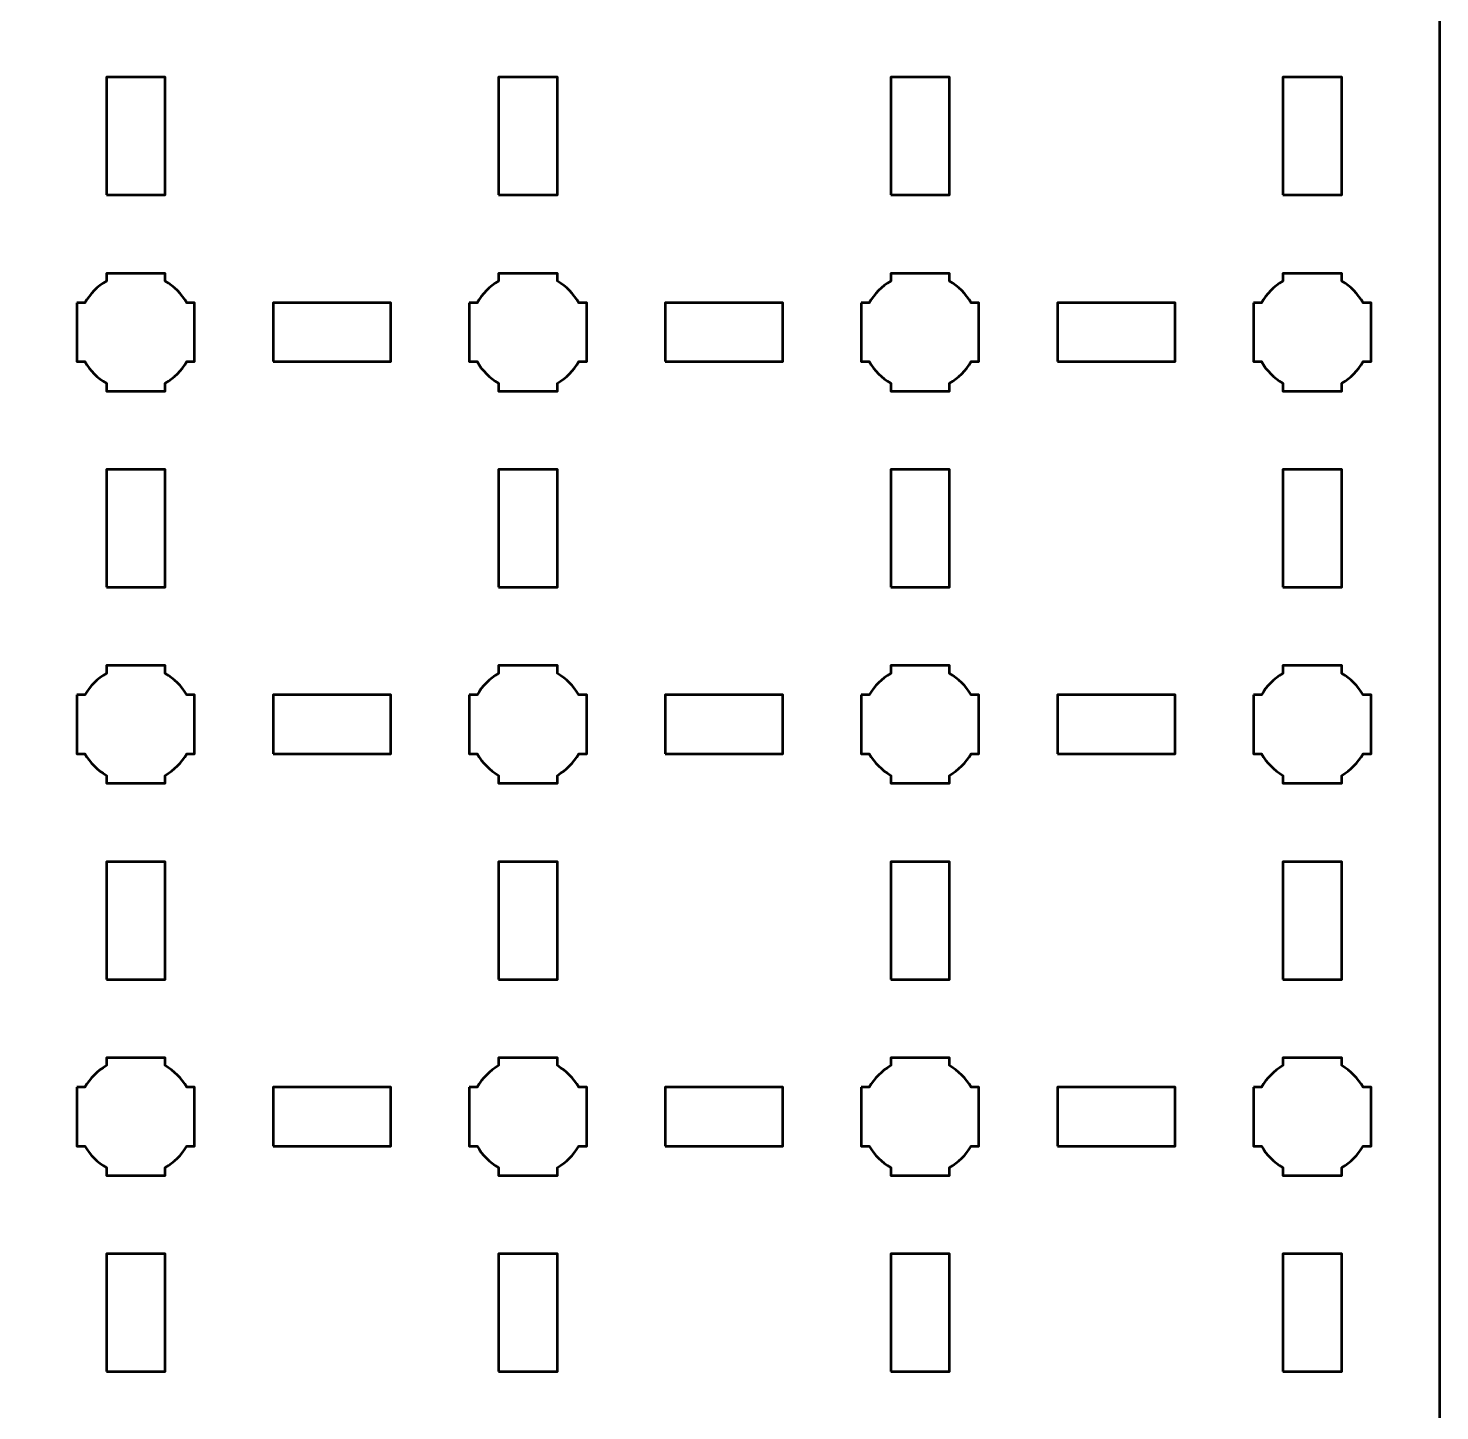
# Model space of a CAD drawing. Header units: centimetres. Extents: x -40.1 to 19.1, y -44.5 to 14.8.
# Drawn here: x 11.95 to 19.15, y -29.35 to -22.3 of the extents above; entities that cross this region are included whole.
import ezdxf

# ---------------------------------------------------------------- set-up
doc = ezdxf.new("R2010")
doc.units = ezdxf.units.CM
doc.header["$MEASUREMENT"] = 0
doc.layers.add('Layer 1', color=7, linetype='Continuous')

msp = doc.modelspace()

# ---------------------------------------------------------------- linework, layer by layer
at = {"layer": 'Layer 1', "lineweight": 53}
for points in [[(12.35, -23.15), (12.65, -23.15), (12.65, -22.55), (12.35, -22.55), (12.35, -23.15)], [(14.35, -23.15), (14.65, -23.15), (14.65, -22.55), (14.35, -22.55), (14.35, -23.15)], [(16.35, -23.15), (16.65, -23.15), (16.65, -22.55), (16.35, -22.55), (16.35, -23.15)], [(18.35, -23.15), (18.65, -23.15), (18.65, -22.55), (18.35, -22.55), (18.35, -23.15)], [(13.2, -24), (13.8, -24), (13.8, -23.7), (13.2, -23.7), (13.2, -24)], [(15.2, -24), (15.8, -24), (15.8, -23.7), (15.2, -23.7), (15.2, -24)], [(17.2, -24), (17.8, -24), (17.8, -23.7), (17.2, -23.7), (17.2, -24)], [(12.35, -25.15), (12.65, -25.15), (12.65, -24.55), (12.35, -24.55), (12.35, -25.15)], [(14.35, -25.15), (14.65, -25.15), (14.65, -24.55), (14.35, -24.55), (14.35, -25.15)], [(16.35, -25.15), (16.65, -25.15), (16.65, -24.55), (16.35, -24.55), (16.35, -25.15)], [(18.35, -25.15), (18.65, -25.15), (18.65, -24.55), (18.35, -24.55), (18.35, -25.15)], [(13.2, -26), (13.8, -26), (13.8, -25.7), (13.2, -25.7), (13.2, -26)], [(15.2, -26), (15.8, -26), (15.8, -25.7), (15.2, -25.7), (15.2, -26)], [(17.2, -26), (17.8, -26), (17.8, -25.7), (17.2, -25.7), (17.2, -26)], [(12.35, -27.15), (12.65, -27.15), (12.65, -26.55), (12.35, -26.55), (12.35, -27.15)], [(14.35, -27.15), (14.65, -27.15), (14.65, -26.55), (14.35, -26.55), (14.35, -27.15)], [(16.35, -27.15), (16.65, -27.15), (16.65, -26.55), (16.35, -26.55), (16.35, -27.15)], [(18.35, -27.15), (18.65, -27.15), (18.65, -26.55), (18.35, -26.55), (18.35, -27.15)], [(13.2, -28), (13.8, -28), (13.8, -27.7), (13.2, -27.7), (13.2, -28)], [(15.2, -28), (15.8, -28), (15.8, -27.7), (15.2, -27.7), (15.2, -28)], [(17.2, -28), (17.8, -28), (17.8, -27.7), (17.2, -27.7), (17.2, -28)], [(12.35, -29.15), (12.65, -29.15), (12.65, -28.55), (12.35, -28.55), (12.35, -29.15)], [(14.35, -29.15), (14.65, -29.15), (14.65, -28.55), (14.35, -28.55), (14.35, -29.15)], [(16.35, -29.15), (16.65, -29.15), (16.65, -28.55), (16.35, -28.55), (16.35, -29.15)], [(18.35, -29.15), (18.65, -29.15), (18.65, -28.55), (18.35, -28.55), (18.35, -29.15)]]:
    msp.add_lwpolyline(points, close=True, dxfattribs=at)
for points, knots in [([(-40.15, -44), (-40.15, -44), (-40.15, 14.3), (-40.15, 14.3), (-40.15, 14.3), (-40.15, 14.57609), (-39.92609, 14.8), (-39.65, 14.8), (-39.65, 14.8), (-39.65, 14.8), (18.65, 14.8), (18.65, 14.8), (18.65, 14.8), (18.92609, 14.8), (19.15, 14.57609), (19.15, 14.3), (19.15, 14.3), (19.15, 14.3), (19.15, -44), (19.15, -44), (19.15, -44), (19.15, -44.27609), (18.92609, -44.5), (18.65, -44.5), (18.65, -44.5), (18.65, -44.5), (-39.65, -44.5), (-39.65, -44.5), (-39.65, -44.5), (-39.92609, -44.5), (-40.15, -44.27609), (-40.15, -44)], [0, 0, 0, 0, 0.125, 0.125, 0.125, 0.125, 0.25, 0.25, 0.25, 0.25, 0.375, 0.375, 0.375, 0.375, 0.5, 0.5, 0.5, 0.5, 0.625, 0.625, 0.625, 0.625, 0.75, 0.75, 0.75, 0.75, 0.875, 0.875, 0.875, 0.875, 1, 1, 1, 1]), ([(12.2, -23.7), (12.2, -23.7), (12.24015, -23.7), (12.24015, -23.7), (12.24015, -23.7), (12.2665, -23.65447), (12.30447, -23.6165), (12.35, -23.59015), (12.35, -23.59015), (12.35, -23.59015), (12.35, -23.55), (12.35, -23.55), (12.35, -23.55), (12.35, -23.55), (12.5, -23.55), (12.5, -23.55), (12.5, -23.55), (12.5, -23.55), (12.65, -23.55), (12.65, -23.55), (12.65, -23.55), (12.65, -23.55), (12.65, -23.59015), (12.65, -23.59015), (12.65, -23.59015), (12.69553, -23.6165), (12.7335, -23.65447), (12.75985, -23.7), (12.75985, -23.7), (12.75985, -23.7), (12.8, -23.7), (12.8, -23.7), (12.8, -23.7), (12.8, -23.7), (12.8, -23.85), (12.8, -23.85), (12.8, -23.85), (12.8, -23.85), (12.8, -24), (12.8, -24), (12.8, -24), (12.8, -24), (12.75985, -24), (12.75985, -24), (12.75985, -24), (12.7335, -24.04553), (12.69553, -24.0835), (12.65, -24.10985), (12.65, -24.10985), (12.65, -24.10985), (12.65, -24.15), (12.65, -24.15), (12.65, -24.15), (12.65, -24.15), (12.5, -24.15), (12.5, -24.15), (12.5, -24.15), (12.5, -24.15), (12.35, -24.15), (12.35, -24.15), (12.35, -24.15), (12.35, -24.15), (12.35, -24.10985), (12.35, -24.10985), (12.35, -24.10985), (12.30447, -24.0835), (12.2665, -24.04553), (12.24015, -24), (12.24015, -24), (12.24015, -24), (12.2, -24), (12.2, -24), (12.2, -24), (12.2, -24), (12.2, -23.85), (12.2, -23.85), (12.2, -23.85), (12.2, -23.85), (12.2, -23.7), (12.2, -23.7)], [0, 0, 0, 0, 0.05, 0.05, 0.05, 0.05, 0.1, 0.1, 0.1, 0.1, 0.15, 0.15, 0.15, 0.15, 0.2, 0.2, 0.2, 0.2, 0.25, 0.25, 0.25, 0.25, 0.3, 0.3, 0.3, 0.3, 0.35, 0.35, 0.35, 0.35, 0.4, 0.4, 0.4, 0.4, 0.45, 0.45, 0.45, 0.45, 0.5, 0.5, 0.5, 0.5, 0.55, 0.55, 0.55, 0.55, 0.6, 0.6, 0.6, 0.6, 0.65, 0.65, 0.65, 0.65, 0.7, 0.7, 0.7, 0.7, 0.75, 0.75, 0.75, 0.75, 0.8, 0.8, 0.8, 0.8, 0.85, 0.85, 0.85, 0.85, 0.9, 0.9, 0.9, 0.9, 0.95, 0.95, 0.95, 0.95, 1, 1, 1, 1]), ([(14.2, -23.7), (14.2, -23.7), (14.24015, -23.7), (14.24015, -23.7), (14.24015, -23.7), (14.2665, -23.65447), (14.30447, -23.6165), (14.35, -23.59015), (14.35, -23.59015), (14.35, -23.59015), (14.35, -23.55), (14.35, -23.55), (14.35, -23.55), (14.35, -23.55), (14.5, -23.55), (14.5, -23.55), (14.5, -23.55), (14.5, -23.55), (14.65, -23.55), (14.65, -23.55), (14.65, -23.55), (14.65, -23.55), (14.65, -23.59015), (14.65, -23.59015), (14.65, -23.59015), (14.69553, -23.6165), (14.7335, -23.65447), (14.75985, -23.7), (14.75985, -23.7), (14.75985, -23.7), (14.8, -23.7), (14.8, -23.7), (14.8, -23.7), (14.8, -23.7), (14.8, -23.85), (14.8, -23.85), (14.8, -23.85), (14.8, -23.85), (14.8, -24), (14.8, -24), (14.8, -24), (14.8, -24), (14.75985, -24), (14.75985, -24), (14.75985, -24), (14.7335, -24.04553), (14.69553, -24.0835), (14.65, -24.10985), (14.65, -24.10985), (14.65, -24.10985), (14.65, -24.15), (14.65, -24.15), (14.65, -24.15), (14.65, -24.15), (14.5, -24.15), (14.5, -24.15), (14.5, -24.15), (14.5, -24.15), (14.35, -24.15), (14.35, -24.15), (14.35, -24.15), (14.35, -24.15), (14.35, -24.10985), (14.35, -24.10985), (14.35, -24.10985), (14.30447, -24.0835), (14.2665, -24.04553), (14.24015, -24), (14.24015, -24), (14.24015, -24), (14.2, -24), (14.2, -24), (14.2, -24), (14.2, -24), (14.2, -23.85), (14.2, -23.85), (14.2, -23.85), (14.2, -23.85), (14.2, -23.7), (14.2, -23.7)], [0, 0, 0, 0, 0.05, 0.05, 0.05, 0.05, 0.1, 0.1, 0.1, 0.1, 0.15, 0.15, 0.15, 0.15, 0.2, 0.2, 0.2, 0.2, 0.25, 0.25, 0.25, 0.25, 0.3, 0.3, 0.3, 0.3, 0.35, 0.35, 0.35, 0.35, 0.4, 0.4, 0.4, 0.4, 0.45, 0.45, 0.45, 0.45, 0.5, 0.5, 0.5, 0.5, 0.55, 0.55, 0.55, 0.55, 0.6, 0.6, 0.6, 0.6, 0.65, 0.65, 0.65, 0.65, 0.7, 0.7, 0.7, 0.7, 0.75, 0.75, 0.75, 0.75, 0.8, 0.8, 0.8, 0.8, 0.85, 0.85, 0.85, 0.85, 0.9, 0.9, 0.9, 0.9, 0.95, 0.95, 0.95, 0.95, 1, 1, 1, 1]), ([(16.2, -23.7), (16.2, -23.7), (16.24015, -23.7), (16.24015, -23.7), (16.24015, -23.7), (16.2665, -23.65447), (16.30447, -23.6165), (16.35, -23.59015), (16.35, -23.59015), (16.35, -23.59015), (16.35, -23.55), (16.35, -23.55), (16.35, -23.55), (16.35, -23.55), (16.5, -23.55), (16.5, -23.55), (16.5, -23.55), (16.5, -23.55), (16.65, -23.55), (16.65, -23.55), (16.65, -23.55), (16.65, -23.55), (16.65, -23.59015), (16.65, -23.59015), (16.65, -23.59015), (16.69553, -23.6165), (16.7335, -23.65447), (16.75985, -23.7), (16.75985, -23.7), (16.75985, -23.7), (16.8, -23.7), (16.8, -23.7), (16.8, -23.7), (16.8, -23.7), (16.8, -23.85), (16.8, -23.85), (16.8, -23.85), (16.8, -23.85), (16.8, -24), (16.8, -24), (16.8, -24), (16.8, -24), (16.75985, -24), (16.75985, -24), (16.75985, -24), (16.7335, -24.04553), (16.69553, -24.0835), (16.65, -24.10985), (16.65, -24.10985), (16.65, -24.10985), (16.65, -24.15), (16.65, -24.15), (16.65, -24.15), (16.65, -24.15), (16.5, -24.15), (16.5, -24.15), (16.5, -24.15), (16.5, -24.15), (16.35, -24.15), (16.35, -24.15), (16.35, -24.15), (16.35, -24.15), (16.35, -24.10985), (16.35, -24.10985), (16.35, -24.10985), (16.30447, -24.0835), (16.2665, -24.04553), (16.24015, -24), (16.24015, -24), (16.24015, -24), (16.2, -24), (16.2, -24), (16.2, -24), (16.2, -24), (16.2, -23.85), (16.2, -23.85), (16.2, -23.85), (16.2, -23.85), (16.2, -23.7), (16.2, -23.7)], [0, 0, 0, 0, 0.05, 0.05, 0.05, 0.05, 0.1, 0.1, 0.1, 0.1, 0.15, 0.15, 0.15, 0.15, 0.2, 0.2, 0.2, 0.2, 0.25, 0.25, 0.25, 0.25, 0.3, 0.3, 0.3, 0.3, 0.35, 0.35, 0.35, 0.35, 0.4, 0.4, 0.4, 0.4, 0.45, 0.45, 0.45, 0.45, 0.5, 0.5, 0.5, 0.5, 0.55, 0.55, 0.55, 0.55, 0.6, 0.6, 0.6, 0.6, 0.65, 0.65, 0.65, 0.65, 0.7, 0.7, 0.7, 0.7, 0.75, 0.75, 0.75, 0.75, 0.8, 0.8, 0.8, 0.8, 0.85, 0.85, 0.85, 0.85, 0.9, 0.9, 0.9, 0.9, 0.95, 0.95, 0.95, 0.95, 1, 1, 1, 1]), ([(18.2, -23.7), (18.2, -23.7), (18.24015, -23.7), (18.24015, -23.7), (18.24015, -23.7), (18.2665, -23.65447), (18.30447, -23.6165), (18.35, -23.59015), (18.35, -23.59015), (18.35, -23.59015), (18.35, -23.55), (18.35, -23.55), (18.35, -23.55), (18.35, -23.55), (18.5, -23.55), (18.5, -23.55), (18.5, -23.55), (18.5, -23.55), (18.65, -23.55), (18.65, -23.55), (18.65, -23.55), (18.65, -23.55), (18.65, -23.59015), (18.65, -23.59015), (18.65, -23.59015), (18.69553, -23.6165), (18.7335, -23.65447), (18.75985, -23.7), (18.75985, -23.7), (18.75985, -23.7), (18.8, -23.7), (18.8, -23.7), (18.8, -23.7), (18.8, -23.7), (18.8, -23.85), (18.8, -23.85), (18.8, -23.85), (18.8, -23.85), (18.8, -24), (18.8, -24), (18.8, -24), (18.8, -24), (18.75985, -24), (18.75985, -24), (18.75985, -24), (18.7335, -24.04553), (18.69553, -24.0835), (18.65, -24.10985), (18.65, -24.10985), (18.65, -24.10985), (18.65, -24.15), (18.65, -24.15), (18.65, -24.15), (18.65, -24.15), (18.5, -24.15), (18.5, -24.15), (18.5, -24.15), (18.5, -24.15), (18.35, -24.15), (18.35, -24.15), (18.35, -24.15), (18.35, -24.15), (18.35, -24.10985), (18.35, -24.10985), (18.35, -24.10985), (18.30447, -24.0835), (18.2665, -24.04553), (18.24015, -24), (18.24015, -24), (18.24015, -24), (18.2, -24), (18.2, -24), (18.2, -24), (18.2, -24), (18.2, -23.85), (18.2, -23.85), (18.2, -23.85), (18.2, -23.85), (18.2, -23.7), (18.2, -23.7)], [0, 0, 0, 0, 0.05, 0.05, 0.05, 0.05, 0.1, 0.1, 0.1, 0.1, 0.15, 0.15, 0.15, 0.15, 0.2, 0.2, 0.2, 0.2, 0.25, 0.25, 0.25, 0.25, 0.3, 0.3, 0.3, 0.3, 0.35, 0.35, 0.35, 0.35, 0.4, 0.4, 0.4, 0.4, 0.45, 0.45, 0.45, 0.45, 0.5, 0.5, 0.5, 0.5, 0.55, 0.55, 0.55, 0.55, 0.6, 0.6, 0.6, 0.6, 0.65, 0.65, 0.65, 0.65, 0.7, 0.7, 0.7, 0.7, 0.75, 0.75, 0.75, 0.75, 0.8, 0.8, 0.8, 0.8, 0.85, 0.85, 0.85, 0.85, 0.9, 0.9, 0.9, 0.9, 0.95, 0.95, 0.95, 0.95, 1, 1, 1, 1]), ([(12.2, -25.7), (12.2, -25.7), (12.24015, -25.7), (12.24015, -25.7), (12.24015, -25.7), (12.2665, -25.65447), (12.30447, -25.6165), (12.35, -25.59015), (12.35, -25.59015), (12.35, -25.59015), (12.35, -25.55), (12.35, -25.55), (12.35, -25.55), (12.35, -25.55), (12.5, -25.55), (12.5, -25.55), (12.5, -25.55), (12.5, -25.55), (12.65, -25.55), (12.65, -25.55), (12.65, -25.55), (12.65, -25.55), (12.65, -25.59015), (12.65, -25.59015), (12.65, -25.59015), (12.69553, -25.6165), (12.7335, -25.65447), (12.75985, -25.7), (12.75985, -25.7), (12.75985, -25.7), (12.8, -25.7), (12.8, -25.7), (12.8, -25.7), (12.8, -25.7), (12.8, -25.85), (12.8, -25.85), (12.8, -25.85), (12.8, -25.85), (12.8, -26), (12.8, -26), (12.8, -26), (12.8, -26), (12.75985, -26), (12.75985, -26), (12.75985, -26), (12.7335, -26.04553), (12.69553, -26.0835), (12.65, -26.10985), (12.65, -26.10985), (12.65, -26.10985), (12.65, -26.15), (12.65, -26.15), (12.65, -26.15), (12.65, -26.15), (12.5, -26.15), (12.5, -26.15), (12.5, -26.15), (12.5, -26.15), (12.35, -26.15), (12.35, -26.15), (12.35, -26.15), (12.35, -26.15), (12.35, -26.10985), (12.35, -26.10985), (12.35, -26.10985), (12.30447, -26.0835), (12.2665, -26.04553), (12.24015, -26), (12.24015, -26), (12.24015, -26), (12.2, -26), (12.2, -26), (12.2, -26), (12.2, -26), (12.2, -25.85), (12.2, -25.85), (12.2, -25.85), (12.2, -25.85), (12.2, -25.7), (12.2, -25.7)], [0, 0, 0, 0, 0.05, 0.05, 0.05, 0.05, 0.1, 0.1, 0.1, 0.1, 0.15, 0.15, 0.15, 0.15, 0.2, 0.2, 0.2, 0.2, 0.25, 0.25, 0.25, 0.25, 0.3, 0.3, 0.3, 0.3, 0.35, 0.35, 0.35, 0.35, 0.4, 0.4, 0.4, 0.4, 0.45, 0.45, 0.45, 0.45, 0.5, 0.5, 0.5, 0.5, 0.55, 0.55, 0.55, 0.55, 0.6, 0.6, 0.6, 0.6, 0.65, 0.65, 0.65, 0.65, 0.7, 0.7, 0.7, 0.7, 0.75, 0.75, 0.75, 0.75, 0.8, 0.8, 0.8, 0.8, 0.85, 0.85, 0.85, 0.85, 0.9, 0.9, 0.9, 0.9, 0.95, 0.95, 0.95, 0.95, 1, 1, 1, 1]), ([(14.2, -25.7), (14.2, -25.7), (14.24015, -25.7), (14.24015, -25.7), (14.24015, -25.7), (14.2665, -25.65447), (14.30447, -25.6165), (14.35, -25.59015), (14.35, -25.59015), (14.35, -25.59015), (14.35, -25.55), (14.35, -25.55), (14.35, -25.55), (14.35, -25.55), (14.5, -25.55), (14.5, -25.55), (14.5, -25.55), (14.5, -25.55), (14.65, -25.55), (14.65, -25.55), (14.65, -25.55), (14.65, -25.55), (14.65, -25.59015), (14.65, -25.59015), (14.65, -25.59015), (14.69553, -25.6165), (14.7335, -25.65447), (14.75985, -25.7), (14.75985, -25.7), (14.75985, -25.7), (14.8, -25.7), (14.8, -25.7), (14.8, -25.7), (14.8, -25.7), (14.8, -25.85), (14.8, -25.85), (14.8, -25.85), (14.8, -25.85), (14.8, -26), (14.8, -26), (14.8, -26), (14.8, -26), (14.75985, -26), (14.75985, -26), (14.75985, -26), (14.7335, -26.04553), (14.69553, -26.0835), (14.65, -26.10985), (14.65, -26.10985), (14.65, -26.10985), (14.65, -26.15), (14.65, -26.15), (14.65, -26.15), (14.65, -26.15), (14.5, -26.15), (14.5, -26.15), (14.5, -26.15), (14.5, -26.15), (14.35, -26.15), (14.35, -26.15), (14.35, -26.15), (14.35, -26.15), (14.35, -26.10985), (14.35, -26.10985), (14.35, -26.10985), (14.30447, -26.0835), (14.2665, -26.04553), (14.24015, -26), (14.24015, -26), (14.24015, -26), (14.2, -26), (14.2, -26), (14.2, -26), (14.2, -26), (14.2, -25.85), (14.2, -25.85), (14.2, -25.85), (14.2, -25.85), (14.2, -25.7), (14.2, -25.7)], [0, 0, 0, 0, 0.05, 0.05, 0.05, 0.05, 0.1, 0.1, 0.1, 0.1, 0.15, 0.15, 0.15, 0.15, 0.2, 0.2, 0.2, 0.2, 0.25, 0.25, 0.25, 0.25, 0.3, 0.3, 0.3, 0.3, 0.35, 0.35, 0.35, 0.35, 0.4, 0.4, 0.4, 0.4, 0.45, 0.45, 0.45, 0.45, 0.5, 0.5, 0.5, 0.5, 0.55, 0.55, 0.55, 0.55, 0.6, 0.6, 0.6, 0.6, 0.65, 0.65, 0.65, 0.65, 0.7, 0.7, 0.7, 0.7, 0.75, 0.75, 0.75, 0.75, 0.8, 0.8, 0.8, 0.8, 0.85, 0.85, 0.85, 0.85, 0.9, 0.9, 0.9, 0.9, 0.95, 0.95, 0.95, 0.95, 1, 1, 1, 1]), ([(16.2, -25.7), (16.2, -25.7), (16.24015, -25.7), (16.24015, -25.7), (16.24015, -25.7), (16.2665, -25.65447), (16.30447, -25.6165), (16.35, -25.59015), (16.35, -25.59015), (16.35, -25.59015), (16.35, -25.55), (16.35, -25.55), (16.35, -25.55), (16.35, -25.55), (16.5, -25.55), (16.5, -25.55), (16.5, -25.55), (16.5, -25.55), (16.65, -25.55), (16.65, -25.55), (16.65, -25.55), (16.65, -25.55), (16.65, -25.59015), (16.65, -25.59015), (16.65, -25.59015), (16.69553, -25.6165), (16.7335, -25.65447), (16.75985, -25.7), (16.75985, -25.7), (16.75985, -25.7), (16.8, -25.7), (16.8, -25.7), (16.8, -25.7), (16.8, -25.7), (16.8, -25.85), (16.8, -25.85), (16.8, -25.85), (16.8, -25.85), (16.8, -26), (16.8, -26), (16.8, -26), (16.8, -26), (16.75985, -26), (16.75985, -26), (16.75985, -26), (16.7335, -26.04553), (16.69553, -26.0835), (16.65, -26.10985), (16.65, -26.10985), (16.65, -26.10985), (16.65, -26.15), (16.65, -26.15), (16.65, -26.15), (16.65, -26.15), (16.5, -26.15), (16.5, -26.15), (16.5, -26.15), (16.5, -26.15), (16.35, -26.15), (16.35, -26.15), (16.35, -26.15), (16.35, -26.15), (16.35, -26.10985), (16.35, -26.10985), (16.35, -26.10985), (16.30447, -26.0835), (16.2665, -26.04553), (16.24015, -26), (16.24015, -26), (16.24015, -26), (16.2, -26), (16.2, -26), (16.2, -26), (16.2, -26), (16.2, -25.85), (16.2, -25.85), (16.2, -25.85), (16.2, -25.85), (16.2, -25.7), (16.2, -25.7)], [0, 0, 0, 0, 0.05, 0.05, 0.05, 0.05, 0.1, 0.1, 0.1, 0.1, 0.15, 0.15, 0.15, 0.15, 0.2, 0.2, 0.2, 0.2, 0.25, 0.25, 0.25, 0.25, 0.3, 0.3, 0.3, 0.3, 0.35, 0.35, 0.35, 0.35, 0.4, 0.4, 0.4, 0.4, 0.45, 0.45, 0.45, 0.45, 0.5, 0.5, 0.5, 0.5, 0.55, 0.55, 0.55, 0.55, 0.6, 0.6, 0.6, 0.6, 0.65, 0.65, 0.65, 0.65, 0.7, 0.7, 0.7, 0.7, 0.75, 0.75, 0.75, 0.75, 0.8, 0.8, 0.8, 0.8, 0.85, 0.85, 0.85, 0.85, 0.9, 0.9, 0.9, 0.9, 0.95, 0.95, 0.95, 0.95, 1, 1, 1, 1]), ([(18.2, -25.7), (18.2, -25.7), (18.24015, -25.7), (18.24015, -25.7), (18.24015, -25.7), (18.2665, -25.65447), (18.30447, -25.6165), (18.35, -25.59015), (18.35, -25.59015), (18.35, -25.59015), (18.35, -25.55), (18.35, -25.55), (18.35, -25.55), (18.35, -25.55), (18.5, -25.55), (18.5, -25.55), (18.5, -25.55), (18.5, -25.55), (18.65, -25.55), (18.65, -25.55), (18.65, -25.55), (18.65, -25.55), (18.65, -25.59015), (18.65, -25.59015), (18.65, -25.59015), (18.69553, -25.6165), (18.7335, -25.65447), (18.75985, -25.7), (18.75985, -25.7), (18.75985, -25.7), (18.8, -25.7), (18.8, -25.7), (18.8, -25.7), (18.8, -25.7), (18.8, -25.85), (18.8, -25.85), (18.8, -25.85), (18.8, -25.85), (18.8, -26), (18.8, -26), (18.8, -26), (18.8, -26), (18.75985, -26), (18.75985, -26), (18.75985, -26), (18.7335, -26.04553), (18.69553, -26.0835), (18.65, -26.10985), (18.65, -26.10985), (18.65, -26.10985), (18.65, -26.15), (18.65, -26.15), (18.65, -26.15), (18.65, -26.15), (18.5, -26.15), (18.5, -26.15), (18.5, -26.15), (18.5, -26.15), (18.35, -26.15), (18.35, -26.15), (18.35, -26.15), (18.35, -26.15), (18.35, -26.10985), (18.35, -26.10985), (18.35, -26.10985), (18.30447, -26.0835), (18.2665, -26.04553), (18.24015, -26), (18.24015, -26), (18.24015, -26), (18.2, -26), (18.2, -26), (18.2, -26), (18.2, -26), (18.2, -25.85), (18.2, -25.85), (18.2, -25.85), (18.2, -25.85), (18.2, -25.7), (18.2, -25.7)], [0, 0, 0, 0, 0.05, 0.05, 0.05, 0.05, 0.1, 0.1, 0.1, 0.1, 0.15, 0.15, 0.15, 0.15, 0.2, 0.2, 0.2, 0.2, 0.25, 0.25, 0.25, 0.25, 0.3, 0.3, 0.3, 0.3, 0.35, 0.35, 0.35, 0.35, 0.4, 0.4, 0.4, 0.4, 0.45, 0.45, 0.45, 0.45, 0.5, 0.5, 0.5, 0.5, 0.55, 0.55, 0.55, 0.55, 0.6, 0.6, 0.6, 0.6, 0.65, 0.65, 0.65, 0.65, 0.7, 0.7, 0.7, 0.7, 0.75, 0.75, 0.75, 0.75, 0.8, 0.8, 0.8, 0.8, 0.85, 0.85, 0.85, 0.85, 0.9, 0.9, 0.9, 0.9, 0.95, 0.95, 0.95, 0.95, 1, 1, 1, 1]), ([(12.2, -27.7), (12.2, -27.7), (12.24015, -27.7), (12.24015, -27.7), (12.24015, -27.7), (12.2665, -27.65447), (12.30447, -27.6165), (12.35, -27.59015), (12.35, -27.59015), (12.35, -27.59015), (12.35, -27.55), (12.35, -27.55), (12.35, -27.55), (12.35, -27.55), (12.5, -27.55), (12.5, -27.55), (12.5, -27.55), (12.5, -27.55), (12.65, -27.55), (12.65, -27.55), (12.65, -27.55), (12.65, -27.55), (12.65, -27.59015), (12.65, -27.59015), (12.65, -27.59015), (12.69553, -27.6165), (12.7335, -27.65447), (12.75985, -27.7), (12.75985, -27.7), (12.75985, -27.7), (12.8, -27.7), (12.8, -27.7), (12.8, -27.7), (12.8, -27.7), (12.8, -27.85), (12.8, -27.85), (12.8, -27.85), (12.8, -27.85), (12.8, -28), (12.8, -28), (12.8, -28), (12.8, -28), (12.75985, -28), (12.75985, -28), (12.75985, -28), (12.7335, -28.04553), (12.69553, -28.0835), (12.65, -28.10985), (12.65, -28.10985), (12.65, -28.10985), (12.65, -28.15), (12.65, -28.15), (12.65, -28.15), (12.65, -28.15), (12.5, -28.15), (12.5, -28.15), (12.5, -28.15), (12.5, -28.15), (12.35, -28.15), (12.35, -28.15), (12.35, -28.15), (12.35, -28.15), (12.35, -28.10985), (12.35, -28.10985), (12.35, -28.10985), (12.30447, -28.0835), (12.2665, -28.04553), (12.24015, -28), (12.24015, -28), (12.24015, -28), (12.2, -28), (12.2, -28), (12.2, -28), (12.2, -28), (12.2, -27.85), (12.2, -27.85), (12.2, -27.85), (12.2, -27.85), (12.2, -27.7), (12.2, -27.7)], [0, 0, 0, 0, 0.05, 0.05, 0.05, 0.05, 0.1, 0.1, 0.1, 0.1, 0.15, 0.15, 0.15, 0.15, 0.2, 0.2, 0.2, 0.2, 0.25, 0.25, 0.25, 0.25, 0.3, 0.3, 0.3, 0.3, 0.35, 0.35, 0.35, 0.35, 0.4, 0.4, 0.4, 0.4, 0.45, 0.45, 0.45, 0.45, 0.5, 0.5, 0.5, 0.5, 0.55, 0.55, 0.55, 0.55, 0.6, 0.6, 0.6, 0.6, 0.65, 0.65, 0.65, 0.65, 0.7, 0.7, 0.7, 0.7, 0.75, 0.75, 0.75, 0.75, 0.8, 0.8, 0.8, 0.8, 0.85, 0.85, 0.85, 0.85, 0.9, 0.9, 0.9, 0.9, 0.95, 0.95, 0.95, 0.95, 1, 1, 1, 1]), ([(14.2, -27.7), (14.2, -27.7), (14.24015, -27.7), (14.24015, -27.7), (14.24015, -27.7), (14.2665, -27.65447), (14.30447, -27.6165), (14.35, -27.59015), (14.35, -27.59015), (14.35, -27.59015), (14.35, -27.55), (14.35, -27.55), (14.35, -27.55), (14.35, -27.55), (14.5, -27.55), (14.5, -27.55), (14.5, -27.55), (14.5, -27.55), (14.65, -27.55), (14.65, -27.55), (14.65, -27.55), (14.65, -27.55), (14.65, -27.59015), (14.65, -27.59015), (14.65, -27.59015), (14.69553, -27.6165), (14.7335, -27.65447), (14.75985, -27.7), (14.75985, -27.7), (14.75985, -27.7), (14.8, -27.7), (14.8, -27.7), (14.8, -27.7), (14.8, -27.7), (14.8, -27.85), (14.8, -27.85), (14.8, -27.85), (14.8, -27.85), (14.8, -28), (14.8, -28), (14.8, -28), (14.8, -28), (14.75985, -28), (14.75985, -28), (14.75985, -28), (14.7335, -28.04553), (14.69553, -28.0835), (14.65, -28.10985), (14.65, -28.10985), (14.65, -28.10985), (14.65, -28.15), (14.65, -28.15), (14.65, -28.15), (14.65, -28.15), (14.5, -28.15), (14.5, -28.15), (14.5, -28.15), (14.5, -28.15), (14.35, -28.15), (14.35, -28.15), (14.35, -28.15), (14.35, -28.15), (14.35, -28.10985), (14.35, -28.10985), (14.35, -28.10985), (14.30447, -28.0835), (14.2665, -28.04553), (14.24015, -28), (14.24015, -28), (14.24015, -28), (14.2, -28), (14.2, -28), (14.2, -28), (14.2, -28), (14.2, -27.85), (14.2, -27.85), (14.2, -27.85), (14.2, -27.85), (14.2, -27.7), (14.2, -27.7)], [0, 0, 0, 0, 0.05, 0.05, 0.05, 0.05, 0.1, 0.1, 0.1, 0.1, 0.15, 0.15, 0.15, 0.15, 0.2, 0.2, 0.2, 0.2, 0.25, 0.25, 0.25, 0.25, 0.3, 0.3, 0.3, 0.3, 0.35, 0.35, 0.35, 0.35, 0.4, 0.4, 0.4, 0.4, 0.45, 0.45, 0.45, 0.45, 0.5, 0.5, 0.5, 0.5, 0.55, 0.55, 0.55, 0.55, 0.6, 0.6, 0.6, 0.6, 0.65, 0.65, 0.65, 0.65, 0.7, 0.7, 0.7, 0.7, 0.75, 0.75, 0.75, 0.75, 0.8, 0.8, 0.8, 0.8, 0.85, 0.85, 0.85, 0.85, 0.9, 0.9, 0.9, 0.9, 0.95, 0.95, 0.95, 0.95, 1, 1, 1, 1]), ([(16.2, -27.7), (16.2, -27.7), (16.24015, -27.7), (16.24015, -27.7), (16.24015, -27.7), (16.2665, -27.65447), (16.30447, -27.6165), (16.35, -27.59015), (16.35, -27.59015), (16.35, -27.59015), (16.35, -27.55), (16.35, -27.55), (16.35, -27.55), (16.35, -27.55), (16.5, -27.55), (16.5, -27.55), (16.5, -27.55), (16.5, -27.55), (16.65, -27.55), (16.65, -27.55), (16.65, -27.55), (16.65, -27.55), (16.65, -27.59015), (16.65, -27.59015), (16.65, -27.59015), (16.69553, -27.6165), (16.7335, -27.65447), (16.75985, -27.7), (16.75985, -27.7), (16.75985, -27.7), (16.8, -27.7), (16.8, -27.7), (16.8, -27.7), (16.8, -27.7), (16.8, -27.85), (16.8, -27.85), (16.8, -27.85), (16.8, -27.85), (16.8, -28), (16.8, -28), (16.8, -28), (16.8, -28), (16.75985, -28), (16.75985, -28), (16.75985, -28), (16.7335, -28.04553), (16.69553, -28.0835), (16.65, -28.10985), (16.65, -28.10985), (16.65, -28.10985), (16.65, -28.15), (16.65, -28.15), (16.65, -28.15), (16.65, -28.15), (16.5, -28.15), (16.5, -28.15), (16.5, -28.15), (16.5, -28.15), (16.35, -28.15), (16.35, -28.15), (16.35, -28.15), (16.35, -28.15), (16.35, -28.10985), (16.35, -28.10985), (16.35, -28.10985), (16.30447, -28.0835), (16.2665, -28.04553), (16.24015, -28), (16.24015, -28), (16.24015, -28), (16.2, -28), (16.2, -28), (16.2, -28), (16.2, -28), (16.2, -27.85), (16.2, -27.85), (16.2, -27.85), (16.2, -27.85), (16.2, -27.7), (16.2, -27.7)], [0, 0, 0, 0, 0.05, 0.05, 0.05, 0.05, 0.1, 0.1, 0.1, 0.1, 0.15, 0.15, 0.15, 0.15, 0.2, 0.2, 0.2, 0.2, 0.25, 0.25, 0.25, 0.25, 0.3, 0.3, 0.3, 0.3, 0.35, 0.35, 0.35, 0.35, 0.4, 0.4, 0.4, 0.4, 0.45, 0.45, 0.45, 0.45, 0.5, 0.5, 0.5, 0.5, 0.55, 0.55, 0.55, 0.55, 0.6, 0.6, 0.6, 0.6, 0.65, 0.65, 0.65, 0.65, 0.7, 0.7, 0.7, 0.7, 0.75, 0.75, 0.75, 0.75, 0.8, 0.8, 0.8, 0.8, 0.85, 0.85, 0.85, 0.85, 0.9, 0.9, 0.9, 0.9, 0.95, 0.95, 0.95, 0.95, 1, 1, 1, 1]), ([(18.2, -27.7), (18.2, -27.7), (18.24015, -27.7), (18.24015, -27.7), (18.24015, -27.7), (18.2665, -27.65447), (18.30447, -27.6165), (18.35, -27.59015), (18.35, -27.59015), (18.35, -27.59015), (18.35, -27.55), (18.35, -27.55), (18.35, -27.55), (18.35, -27.55), (18.5, -27.55), (18.5, -27.55), (18.5, -27.55), (18.5, -27.55), (18.65, -27.55), (18.65, -27.55), (18.65, -27.55), (18.65, -27.55), (18.65, -27.59015), (18.65, -27.59015), (18.65, -27.59015), (18.69553, -27.6165), (18.7335, -27.65447), (18.75985, -27.7), (18.75985, -27.7), (18.75985, -27.7), (18.8, -27.7), (18.8, -27.7), (18.8, -27.7), (18.8, -27.7), (18.8, -27.85), (18.8, -27.85), (18.8, -27.85), (18.8, -27.85), (18.8, -28), (18.8, -28), (18.8, -28), (18.8, -28), (18.75985, -28), (18.75985, -28), (18.75985, -28), (18.7335, -28.04553), (18.69553, -28.0835), (18.65, -28.10985), (18.65, -28.10985), (18.65, -28.10985), (18.65, -28.15), (18.65, -28.15), (18.65, -28.15), (18.65, -28.15), (18.5, -28.15), (18.5, -28.15), (18.5, -28.15), (18.5, -28.15), (18.35, -28.15), (18.35, -28.15), (18.35, -28.15), (18.35, -28.15), (18.35, -28.10985), (18.35, -28.10985), (18.35, -28.10985), (18.30447, -28.0835), (18.2665, -28.04553), (18.24015, -28), (18.24015, -28), (18.24015, -28), (18.2, -28), (18.2, -28), (18.2, -28), (18.2, -28), (18.2, -27.85), (18.2, -27.85), (18.2, -27.85), (18.2, -27.85), (18.2, -27.7), (18.2, -27.7)], [0, 0, 0, 0, 0.05, 0.05, 0.05, 0.05, 0.1, 0.1, 0.1, 0.1, 0.15, 0.15, 0.15, 0.15, 0.2, 0.2, 0.2, 0.2, 0.25, 0.25, 0.25, 0.25, 0.3, 0.3, 0.3, 0.3, 0.35, 0.35, 0.35, 0.35, 0.4, 0.4, 0.4, 0.4, 0.45, 0.45, 0.45, 0.45, 0.5, 0.5, 0.5, 0.5, 0.55, 0.55, 0.55, 0.55, 0.6, 0.6, 0.6, 0.6, 0.65, 0.65, 0.65, 0.65, 0.7, 0.7, 0.7, 0.7, 0.75, 0.75, 0.75, 0.75, 0.8, 0.8, 0.8, 0.8, 0.85, 0.85, 0.85, 0.85, 0.9, 0.9, 0.9, 0.9, 0.95, 0.95, 0.95, 0.95, 1, 1, 1, 1])]:
    msp.add_open_spline(points, degree=3, knots=knots, dxfattribs=at)

doc.saveas('drawing.dxf')
